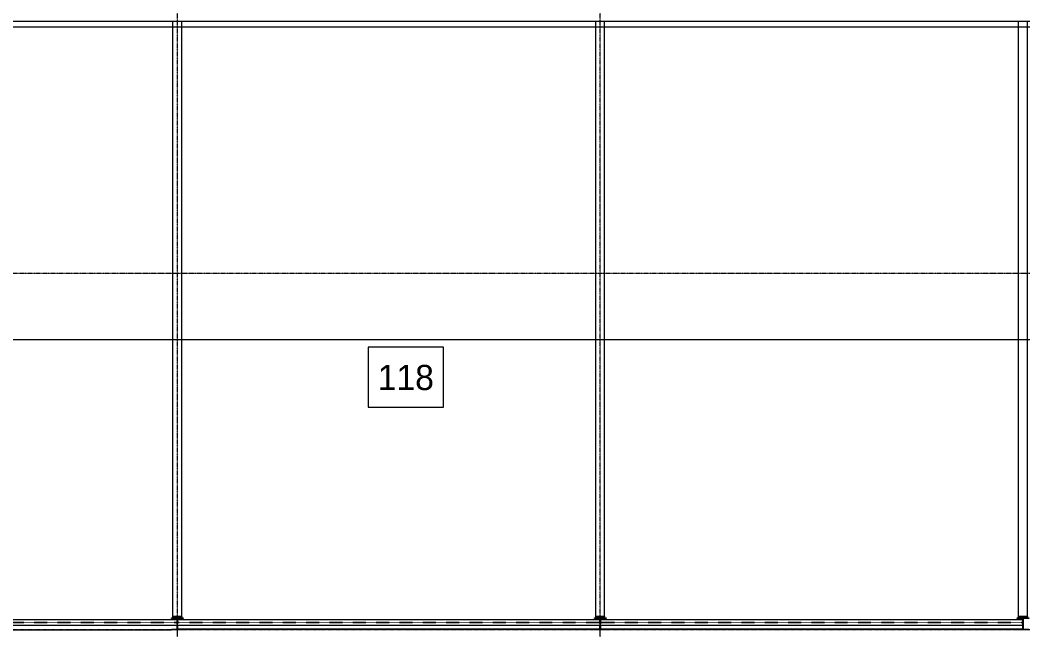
# Model space of a CAD drawing. Header units: inches. Extents: x 21035 to 27089, y -23277 to -20247.
# Drawn here: x 23268 to 23954, y -22787 to -22370 of the extents above; entities that cross this region are included whole.
import ezdxf

# ---------------------------------------------------------------- set-up
doc = ezdxf.new("R2010")
doc.units = ezdxf.units.IN
doc.header["$MEASUREMENT"] = 0
doc.linetypes.add('Grid Line 1_2_', pattern=[0.875, 0.5, -0.125, 0.125, -0.125])
doc.linetypes.add('Hidden 1_8_', pattern=[0.1875, 0.125, -0.0625])
for name, color, linetype, lineweight in [('A-AREA-IDEN', 2, 'Continuous', 9), ('A-WALL', 113, 'Continuous', 13), ('G-ANNO-SYMB', 111, 'Continuous', 9), ('I-WALL', 2, 'Continuous', 13), ('S-BEAM', 12, 'Continuous', 13), ('S-COLS', 52, 'Continuous', 13), ('S-GRID', 1, 'Continuous', 9)]:
    doc.layers.add(name, color=color, linetype=linetype, lineweight=lineweight)
doc.styles.add('Century Gothic', font='GOTHIC.TTF', dxfattribs={"height": 17.245342})

# ---------------------------------------------------------------- blocks, each defined once
blk = doc.blocks.new('W-Wide Flange-Column - B2_E-V1-RCP - First Floor')
at = {"layer": 'S-COLS', "lineweight": 9}
h = blk.add_hatch(dxfattribs=at)
h.set_pattern_fill('FP_1', color=8, style=0, pattern_type=2)
h.set_pattern_definition([(225, (23375.39, -22783.178), (19.00703, -19.00703), []), (225, (23375.39, -22811.978), (19.00703, -19.00703), [])])
h.paths.add_polyline_path([(4, 4.13), (-4, 4.13), (-4, 3.69), (-0.84, 3.69), (-0.35, 3.49), (-0.14, 3), (-0.08, 0.73), (0.05, 0.71), (0.14, 0.73), (0.14, 3), (0.35, 3.49), (0.84, 3.69), (4, 3.69)], flags=0)
h.paths.add_polyline_path([(0.14, -0.16), (-0.03, -0.27), (-0.14, -0.27), (-0.14, -3), (-0.35, -3.49), (-0.84, -3.69), (-4, -3.69), (-4, -4.12), (4, -4.12), (4, -3.69), (0.84, -3.69), (0.35, -3.49), (0.14, -3), (0.14, -0.21)], flags=0)
at = {"layer": 'S-COLS', "color": 7}
for p, q in [((-4, 4.13), (4, 4.13)), ((-4, 3.69), (-4, 4.13)), ((-0.84, 3.69), (-4, 3.69)), ((-0.14, 0.73), (-0.14, 3)), ((0.14, 3), (0.14, 0.63)), ((4, 3.69), (0.84, 3.69)), ((4, 4.13), (4, 3.69)), ((-4, -4.12), (-4, -3.69)), ((-4, -3.69), (-0.84, -3.69)), ((4, -4.12), (-4, -4.12)), ((-0.14, -3), (-0.14, -0.27)), ((0.14, -0.16), (0.14, -3)), ((0.84, -3.69), (4, -3.69)), ((4, -3.69), (4, -4.12))]:
    blk.add_line(p, q, dxfattribs=at)
for centre, start, end in [((-0.84, 3), 360, 90), ((0.84, 3), 90, 180), ((-0.84, -3), 270, 0), ((0.84, -3), 180, 270)]:
    blk.add_arc(centre, 0.691, start, end, dxfattribs=at)
blk = doc.blocks.new('W-Wide Flange-Column - B2_E-V2-RCP - First Floor')
at = {"layer": 'S-COLS', "lineweight": 9}
h = blk.add_hatch(dxfattribs=at)
h.set_pattern_fill('FP_2', color=8, style=0, pattern_type=2)
h.set_pattern_definition([(225, (23664.89, -22783.178), (19.00703, -19.00703), []), (225, (23664.89, -22811.978), (19.00703, -19.00703), [])])
h.paths.add_polyline_path([(4, 4.13), (-4, 4.13), (-4, 3.69), (-0.84, 3.69), (-0.35, 3.49), (-0.14, 3), (-0.07, 0.68), (0.1, 0.73), (0.14, 0.73), (0.14, 3), (0.35, 3.49), (0.84, 3.69), (4, 3.69)], flags=0)
h.paths.add_polyline_path([(-0.14, -0.14), (-0.14, -3), (-0.35, -3.49), (-0.84, -3.69), (-4, -3.69), (-4, -4.12), (4, -4.12), (4, -3.69), (0.84, -3.69), (0.35, -3.49), (0.14, -3), (0.1, -0.27), (-0.07, -0.21), (-0.12, -0.16)], flags=0)
at = {"layer": 'S-COLS', "color": 7}
for p, q in [((-4, 4.13), (4, 4.13)), ((-4, 3.69), (-4, 4.13)), ((-0.84, 3.69), (-4, 3.69)), ((-0.14, 0.59), (-0.14, 3)), ((0.14, 3), (0.14, 0.73)), ((4, 3.69), (0.84, 3.69)), ((4, 4.13), (4, 3.69)), ((-4, -4.12), (-4, -3.69)), ((-4, -3.69), (-0.84, -3.69)), ((4, -4.12), (-4, -4.12)), ((-0.14, -3), (-0.14, -0.12)), ((0.14, -0.27), (0.14, -3)), ((0.84, -3.69), (4, -3.69)), ((4, -3.69), (4, -4.12))]:
    blk.add_line(p, q, dxfattribs=at)
for centre, start, end in [((-0.84, 3), 360, 90), ((0.84, 3), 90, 180), ((-0.84, -3), 270, 0), ((0.84, -3), 180, 270)]:
    blk.add_arc(centre, 0.691, start, end, dxfattribs=at)
blk = doc.blocks.new('W-Wide Flange-Column - B2_E-V3-RCP - First Floor')
at = {"layer": 'S-COLS', "color": 7}
for p, q in [((-4, 4.13), (4, 4.13)), ((-4, 3.69), (-4, 4.13)), ((-0.84, 3.69), (-4, 3.69)), ((-0.14, -3), (-0.14, 3)), ((0.14, 3), (0.14, -3)), ((4, 3.69), (0.84, 3.69)), ((4, 4.13), (4, 3.69)), ((-4, -4.12), (-4, -3.69)), ((-4, -3.69), (-0.84, -3.69)), ((4, -4.12), (-4, -4.12)), ((0.84, -3.69), (4, -3.69)), ((4, -3.69), (4, -4.12))]:
    blk.add_line(p, q, dxfattribs=at)
for centre, start, end in [((-0.84, 3), 360, 90), ((0.84, 3), 90, 180), ((-0.84, -3), 270, 0), ((0.84, -3), 180, 270)]:
    blk.add_arc(centre, 0.691, start, end, dxfattribs=at)
blk = doc.blocks.new('W-Wide Flange - 1_-3_ deep-1401279-RCP - First Floor')
at = {"layer": 'S-BEAM', "color": 8, "lineweight": 9}
for p, q in [((23082.89, -22777.93), (23082.89, -22370.3)), ((23088.89, -22777.93), (23088.89, -22370.3)), ((23082.89, -22777.99), (23082.89, -22777.93)), ((23082.89, -22777.93), (23088.89, -22777.93)), ((23084.63, -22777.99), (23082.89, -22777.99)), ((23082.89, -22778.5), (23082.89, -22777.99)), ((23082.89, -22778.55), (23082.89, -22778.5)), ((23082.89, -22778.5), (23084.63, -22778.5)), ((23085.52, -22778.46), (23085.52, -22778.02)), ((23086.27, -22778.02), (23086.27, -22778.46)), ((23088.89, -22777.99), (23087.16, -22777.99)), ((23087.16, -22778.5), (23088.89, -22778.5)), ((23088.89, -22777.93), (23088.89, -22777.99)), ((23088.89, -22778.5), (23088.89, -22777.99)), ((23088.89, -22778.5), (23088.89, -22778.55))]:
    blk.add_line(p, q, dxfattribs=at)
for centre, start_param, end_param in [((23084.63, -22778.02), 0, 1.570796), ((23084.63, -22778.46), 4.712389, 6.283185), ((23087.16, -22778.02), 1.570796, 3.141593), ((23087.16, -22778.46), 3.141593, 4.712389)]:
    blk.add_ellipse(centre, major_axis=(0.89, 0), ratio=0.041631, start_param=start_param, end_param=end_param, dxfattribs=at)
blk = doc.blocks.new('W-Wide Flange - W12X19-1732174-RCP - First Floor')
at = {"layer": 'S-BEAM', "color": 8, "lineweight": 9}
for p, q in [((579.14, 2), (868.36, 2)), ((868.64, 2), (1157.86, 2)), ((1158.14, 2), (1447.36, 2)), ((579.14, -2.01), (868.36, -2.01)), ((868.64, -2.01), (1157.86, -2.01)), ((1158.14, -2.01), (1447.36, -2.01))]:
    blk.add_line(p, q, dxfattribs=at)
at = {"layer": 'S-BEAM', "color": 8, "linetype": 'Hidden 1_8_', "lineweight": 9}
for p, q in [((579.14, 0.12), (868.36, 0.12)), ((868.64, 0.12), (1157.86, 0.12)), ((1158.14, 0.12), (1447.36, 0.12)), ((579.14, -0.12), (868.36, -0.12)), ((868.64, -0.12), (1157.86, -0.12)), ((1158.14, -0.12), (1447.36, -0.12))]:
    blk.add_line(p, q, dxfattribs=at)
blk = doc.blocks.new('Round Bar - 1_-1264636-RCP - First Floor')
at = {"layer": 'S-BEAM', "color": 8, "lineweight": 9}
for start_param, end_param in [(0, 3.141593), (3.141593, 6.283185)]:
    blk.add_ellipse((24822.9, -22783.41), major_axis=(0, 0.5), ratio=0.440323, start_param=start_param, end_param=end_param, dxfattribs=at)
blk = doc.blocks.new('Round Bar - 1_-1264677-RCP - First Floor')
at = {"layer": 'S-BEAM', "color": 8, "lineweight": 9}
for start_param, end_param in [(0, 3.141593), (3.141593, 6.283185)]:
    blk.add_ellipse((24533.36, -22783.41), major_axis=(0, 0.5), ratio=0.440323, start_param=start_param, end_param=end_param, dxfattribs=at)
blk = doc.blocks.new('Girt_C - 8_D-1777781-RCP - First Floor')
at = {"layer": 'S-BEAM', "color": 8, "lineweight": 9}
blk.add_line((23089.89, -22787.3), (23371.39, -22787.3), dxfattribs=at)

msp = doc.modelspace()

# ---------------------------------------------------------------- linework, layer by layer
at = {"layer": 'A-AREA-IDEN', "flags": 128}
msp.add_lwpolyline([(23506.10444, -22593.55834), (23506.10444, -22634.7012), (23557.52444, -22634.7012), (23557.52444, -22593.55834)], close=True, dxfattribs=at)
at = {"layer": 'A-WALL', "color": 7}
for p, q in [((23375.69009, -22786.55281), (23664.59036, -22786.55281)), ((23665.19009, -22786.55281), (23954.09036, -22786.55281))]:
    msp.add_line(p, q, dxfattribs=at)
at = {"layer": 'G-ANNO-SYMB'}
for p, q in [((26413.15948, -22374.35697), (21954.65163, -22374.35697)), ((26409.52721, -22588.63029), (21852.53251, -22588.63029))]:
    msp.add_line(p, q, dxfattribs=at)
at = {"layer": 'I-WALL', "color": 8, "lineweight": 9}
msp.add_line((22806.01523, -22370.30281), (24629.89135, -22370.30281), dxfattribs=at)
at = {"layer": 'S-GRID', "linetype": 'Grid Line 1_2_'}
for p, q in [((23375.39023, -23227.3711), (23375.39023, -20361.60083)), ((23375.39023, -23227.3711), (23375.39023, -20361.60083)), ((23664.89023, -23227.3711), (23664.89023, -20361.60083)), ((23664.89023, -23227.3711), (23664.89023, -20361.60083)), ((26557.32365, -22543.05281), (21678.63847, -22543.05281)), ((26557.32365, -22543.05281), (21678.63847, -22543.05281)), ((26557.32365, -22787.30281), (21678.63847, -22787.30281)), ((26557.32365, -22787.30281), (21678.63847, -22787.30281))]:
    msp.add_line(p, q, dxfattribs=at)

# ---------------------------------------------------------------- block references
at = {"layer": 'S-BEAM', "color": 8, "lineweight": 9}
for name, p in [('W-Wide Flange - 1_-3_ deep-1401279-RCP - First Floor', (289.5, 0)), ('W-Wide Flange - 1_-3_ deep-1401279-RCP - First Floor', (579, 0)), ('W-Wide Flange - 1_-3_ deep-1401279-RCP - First Floor', (868.5, 0)), ('Girt_C - 8_D-1777781-RCP - First Floor', (0, 0)), ('Round Bar - 1_-1264677-RCP - First Floor', (-1158, 0)), ('Round Bar - 1_-1264636-RCP - First Floor', (-1158, 0))]:
    msp.add_blockref(name, p, dxfattribs=at)
at = {"layer": 'S-BEAM', "color": 8, "lineweight": 9, "rotation": 180}
msp.add_blockref('W-Wide Flange - W12X19-1732174-RCP - First Floor', (24533.39023, -22782.30281), dxfattribs=at)
at = {"layer": 'S-COLS', "color": 8, "lineweight": 9, "rotation": 180}
for name, p in [('W-Wide Flange-Column - B2_E-V1-RCP - First Floor', (23375.39023, -22783.17781)), ('W-Wide Flange-Column - B2_E-V2-RCP - First Floor', (23664.89023, -22783.17781)), ('W-Wide Flange-Column - B2_E-V3-RCP - First Floor', (23954.39023, -22783.17781))]:
    msp.add_blockref(name, p, dxfattribs=at)

# ---------------------------------------------------------------- texts
at = {"layer": 'A-AREA-IDEN', "insert": (23531.81444, -22605.74157), "char_height": 17.245342, "width": 47.304, "attachment_point": 2, "line_spacing_factor": 0.984117, "style": 'Century Gothic'}
msp.add_mtext('118', dxfattribs=at)

doc.saveas('drawing.dxf')
